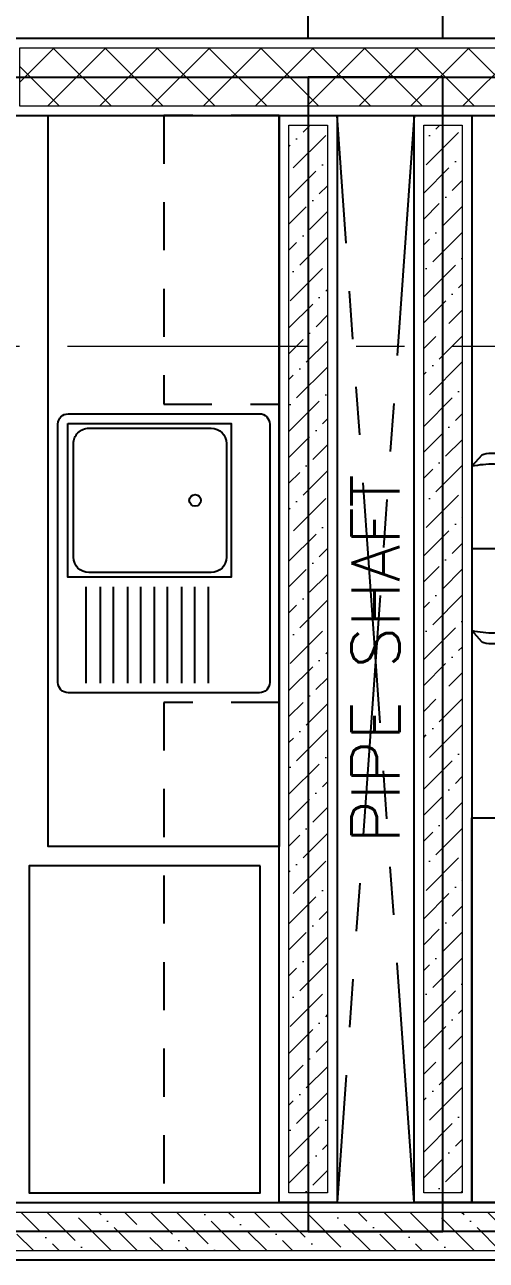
# Model space of a CAD drawing. Header units: metres. Extents: x -12400 to 1, y 0 to 106422.
# Drawn here: x -12067.991 to -12066.792, y 106403.995 to 106407.206 of the extents above; entities that cross this region are included whole.
import ezdxf

# ---------------------------------------------------------------- set-up
doc = ezdxf.new("R2010")
doc.units = ezdxf.units.M
doc.header["$PDMODE"] = 35
doc.linetypes.add('DASHED2', pattern=[0.375, 0.25, -0.125])
doc.linetypes.add('PHANTOM2', pattern=[1.25, 0.625, -0.125, 0.125, -0.125, 0.125, -0.125])
for name, color, linetype, lineweight in [('0.1', 1, 'Continuous', 9), ('A-DIM-100', 8, 'Continuous', 0), ('DIM 001', 251, 'Continuous', 13), ('HATCH', 250, 'Continuous', 5)]:
    doc.layers.add(name, color=color, linetype=linetype, lineweight=lineweight)
for name, color, linetype in [('A-REF', 143, 'Continuous'), ('FIXTURE', 35, 'Continuous'), ('FURNITURE', 1, 'Continuous'), ('SINK', 143, 'Continuous')]:
    doc.layers.add(name, color=color, linetype=linetype)
doc.layers.add('GUIDELINES', color=206, linetype='Continuous', plot=False)
doc.styles.add('DIMTXT-100', font='arial.ttf')
doc.styles.add('swis721', font='swiss.ttf')
doc.styles.add('T.25', font='romans.shx', dxfattribs={"height": 0.2})
doc.dimstyles.new('D-100', dxfattribs={"dimtxt": 0.2, "dimasz": 0.15, "dimexe": 0.1, "dimexo": 0.1, "dimgap": 0.1, "dimtad": 1, "dimdec": 3, "dimzin": 4, "dimdsep": 46, "dimtxsty": 'DIMTXT-100', "dimblk": 'ARCHTICK', "dimcen": 0.2, "dimdle": 0.1, "dimclrd": 8, "dimclre": 8, "dimclrt": 2, "dimadec": 0, "dimazin": 1, "dimtfac": 1, "dimtdec": 3, "dimtofl": 0, "dimtmove": 2, "dimatfit": 3, "dimfxl": 1, "dimarcsym": 0})
doc.dimstyles.new('DIM 200', dxfattribs={"dimtxt": 200, "dimasz": 1, "dimexe": 0, "dimexo": 40, "dimgap": 50, "dimtad": 1, "dimtoh": 1, "dimdec": 0, "dimlfac": 2, "dimtxsty": 'swis721', "dimblk": 'CIR', "dimcen": 0, "dimclrd": 155, "dimclre": 155, "dimclrt": 4, "dimadec": 0, "dimazin": 0, "dimtfac": 1, "dimtdec": 0, "dimtix": 1, "dimtmove": 1, "dimatfit": 3, "dimldrblk": 'CIR', "dimfxl": 0, "dimarcsym": 0})

# ---------------------------------------------------------------- blocks, each defined once
blk = doc.blocks.new('CIR')
at = {"color": 4}
blk.add_circle((0, 0), 50, dxfattribs=at)
blk = doc.blocks.new('_ArchTick')
at = {"color": 0, "linetype": 'ByBlock', "const_width": 0.15}
blk.add_lwpolyline([(-0.5, -0.5), (0.5, 0.5)], dxfattribs=at)
blk = doc.blocks.new('*D1860')
at = {"layer": 'DEFPOINTS', "color": 0, "transparency": 16777216}
for p in [(-12060.75441529414, 106411.3202236537), (-12086.75441529414, 106407.0702236537), (-12060.75441529414, 106407.0702236537)]:
    blk.add_point(p, dxfattribs=at)
at = {"layer": 'DIM 001', "color": 8, "lineweight": -2, "transparency": 16777216}
for p, q in [((-12086.75441529414, 106407.1702236537), (-12086.75441529414, 106411.4202236537)), ((-12060.75441529414, 106407.1702236537), (-12060.75441529414, 106411.4202236537)), ((-12086.85441529414, 106411.3202236537), (-12060.65441529414, 106411.3202236537))]:
    blk.add_line(p, q, dxfattribs=at)
at = {"layer": 'DIM 001', "color": 8, "lineweight": -2, "transparency": 16777216, "xscale": 0.15, "yscale": 0.15, "zscale": 0.15, "rotation": 180}
blk.add_blockref('_ArchTick', (-12086.75441529414, 106411.3202236537), dxfattribs=at)
at = {"layer": 'DIM 001', "color": 8, "lineweight": -2, "transparency": 16777216, "xscale": 0.15, "yscale": 0.15, "zscale": 0.15}
blk.add_blockref('_ArchTick', (-12060.75441529414, 106411.3202236537), dxfattribs=at)
at = {"layer": 'DIM 001', "color": 2, "transparency": 16777216, "insert": (-12073.75441529414, 106411.5223382512), "char_height": 0.2, "attachment_point": 5, "style": 'DIMTXT-100'}
blk.add_mtext('26.000', dxfattribs=at)
blk = doc.blocks.new('*D1863')
at = {"layer": 'DEFPOINTS', "color": 0, "transparency": 16777216}
for p in [(-12069.75441529414, 106410.8702236537), (-12069.75441529414, 106407.0702236537), (-12065.25441529414, 106407.0702236537)]:
    blk.add_point(p, dxfattribs=at)
at = {"layer": 'DIM 001', "color": 8, "lineweight": -2, "transparency": 16777216}
for p, q in [((-12069.75441529414, 106407.1702236537), (-12069.75441529414, 106410.9702236537)), ((-12065.25441529414, 106407.1702236537), (-12065.25441529414, 106410.9702236537)), ((-12065.15441529414, 106410.8702236537), (-12069.85441529414, 106410.8702236537))]:
    blk.add_line(p, q, dxfattribs=at)
at = {"layer": 'DIM 001', "color": 8, "lineweight": -2, "transparency": 16777216, "xscale": 0.15, "yscale": 0.15, "zscale": 0.15, "rotation": 180}
blk.add_blockref('_ArchTick', (-12069.75441529414, 106410.8702236537), dxfattribs=at)
at = {"layer": 'DIM 001', "color": 8, "lineweight": -2, "transparency": 16777216, "xscale": 0.15, "yscale": 0.15, "zscale": 0.15}
blk.add_blockref('_ArchTick', (-12065.25441529414, 106410.8702236537), dxfattribs=at)
at = {"layer": 'DIM 001', "color": 2, "transparency": 16777216, "insert": (-12067.50441529414, 106411.0723382512), "char_height": 0.2, "attachment_point": 5, "style": 'DIMTXT-100'}
blk.add_mtext('4.500', dxfattribs=at)
blk = doc.blocks.new('*D1864')
at = {"layer": 'DEFPOINTS', "color": 0, "transparency": 16777216}
for p in [(-12067.25441529414, 106410.4202236537), (-12069.75441529414, 106407.0702236537), (-12067.25441529414, 106407.0702236537)]:
    blk.add_point(p, dxfattribs=at)
at = {"layer": 'DIM 001', "color": 8, "lineweight": -2, "transparency": 16777216}
for p, q in [((-12069.75441529414, 106407.1702236537), (-12069.75441529414, 106410.5202236537)), ((-12067.25441529414, 106407.1702236537), (-12067.25441529414, 106410.5202236537)), ((-12069.85441529414, 106410.4202236537), (-12067.15441529414, 106410.4202236537))]:
    blk.add_line(p, q, dxfattribs=at)
at = {"layer": 'DIM 001', "color": 8, "lineweight": -2, "transparency": 16777216, "xscale": 0.15, "yscale": 0.15, "zscale": 0.15, "rotation": 180}
blk.add_blockref('_ArchTick', (-12069.75441529414, 106410.4202236537), dxfattribs=at)
at = {"layer": 'DIM 001', "color": 8, "lineweight": -2, "transparency": 16777216, "xscale": 0.15, "yscale": 0.15, "zscale": 0.15}
blk.add_blockref('_ArchTick', (-12067.25441529414, 106410.4202236537), dxfattribs=at)
at = {"layer": 'DIM 001', "color": 2, "transparency": 16777216, "insert": (-12068.50441529414, 106410.6223382512), "char_height": 0.2, "attachment_point": 5, "style": 'DIMTXT-100'}
blk.add_mtext('2.500', dxfattribs=at)
blk = doc.blocks.new('*D1865')
at = {"layer": 'DEFPOINTS', "color": 0, "transparency": 16777216}
for p in [(-12066.90441529414, 106410.4202236537), (-12067.25441529414, 106407.0702236537), (-12066.90441529414, 106407.0702236537)]:
    blk.add_point(p, dxfattribs=at)
at = {"layer": 'DIM 001', "color": 8, "lineweight": -2, "transparency": 16777216}
for p, q in [((-12067.25441529414, 106407.1702236537), (-12067.25441529414, 106410.5202236537)), ((-12066.90441529414, 106407.1702236537), (-12066.90441529414, 106410.5202236537)), ((-12067.35441529414, 106410.4202236537), (-12066.80441529413, 106410.4202236537))]:
    blk.add_line(p, q, dxfattribs=at)
at = {"layer": 'DIM 001', "color": 8, "lineweight": -2, "transparency": 16777216, "xscale": 0.15, "yscale": 0.15, "zscale": 0.15, "rotation": 180}
blk.add_blockref('_ArchTick', (-12067.25441529414, 106410.4202236537), dxfattribs=at)
at = {"layer": 'DIM 001', "color": 8, "lineweight": -2, "transparency": 16777216, "xscale": 0.15, "yscale": 0.15, "zscale": 0.15}
blk.add_blockref('_ArchTick', (-12066.90441529414, 106410.4202236537), dxfattribs=at)
at = {"layer": 'DIM 001', "color": 2, "transparency": 16777216, "insert": (-12067.07941529413, 106410.7724064641), "char_height": 0.2, "attachment_point": 5, "style": 'DIMTXT-100'}
blk.add_mtext('.350', dxfattribs=at)
blk = doc.blocks.new('*D1866')
at = {"layer": 'DEFPOINTS', "color": 0, "transparency": 16777216}
for p in [(-12065.25441529414, 106410.4202236537), (-12066.90441529414, 106407.0702236537), (-12065.25441529414, 106407.0702236537)]:
    blk.add_point(p, dxfattribs=at)
at = {"layer": 'DIM 001', "color": 8, "lineweight": -2, "transparency": 16777216}
for p, q in [((-12066.90441529414, 106407.1702236537), (-12066.90441529414, 106410.5202236537)), ((-12065.25441529414, 106407.1702236537), (-12065.25441529414, 106410.5202236537)), ((-12067.00441529414, 106410.4202236537), (-12065.15441529414, 106410.4202236537))]:
    blk.add_line(p, q, dxfattribs=at)
at = {"layer": 'DIM 001', "color": 8, "lineweight": -2, "transparency": 16777216, "xscale": 0.15, "yscale": 0.15, "zscale": 0.15, "rotation": 180}
blk.add_blockref('_ArchTick', (-12066.90441529414, 106410.4202236537), dxfattribs=at)
at = {"layer": 'DIM 001', "color": 8, "lineweight": -2, "transparency": 16777216, "xscale": 0.15, "yscale": 0.15, "zscale": 0.15}
blk.add_blockref('_ArchTick', (-12065.25441529414, 106410.4202236537), dxfattribs=at)
at = {"layer": 'DIM 001', "color": 2, "transparency": 16777216, "insert": (-12066.07941529413, 106410.6223382512), "char_height": 0.2, "attachment_point": 5, "style": 'DIMTXT-100'}
blk.add_mtext('1.650', dxfattribs=at)
blk = doc.blocks.new('A$C6A7B087E')
at = {"layer": 'SINK'}
for p, q in [((0.08750000000276259, -0.16023395825367), (0.3375000000011426, -0.1602339582527605)), ((0.08750000000276259, -0.1957268112278001), (0.3375000000011426, -0.1957268112268906)), ((0.08750000000276259, -0.2291319379159944), (0.3375000000011426, -0.2291319379150849)), ((0.08750000000276259, -0.266712768194779), (0.3375000000011426, -0.2667127681938695)), ((0.08750000000276259, -0.3001178948838827), (0.3375000000011426, -0.3001178948829732)), ((0.08750000000276259, -0.3356107478571033), (0.3375000000011426, -0.3356107478561938)), ((0.08750000000276259, -0.3690158745462071), (0.3375000000011426, -0.3690158745452976)), ((0.08750000000276259, -0.4065967048249917), (0.3375000000011426, -0.4065967048240822)), ((0.08750000000276259, -0.4400018315131859), (0.3375000000011426, -0.4400018315122765)), ((0.08750000000276259, -0.4775825362826112), (0.3375000000011426, -0.4775825362817017))]:
    blk.add_line(p, q, dxfattribs=at)
for points in [[(-0.3625000000013756, -0.02662696338438764, -0.4142175396022396), (-0.3358730366210807, -3.183231456205249e-12), (0.3358730366210807, 3.183231456205249e-12, -0.4142156390105991), (0.3625000000004661, -0.02662715216365541), (0.3625000000022851, -0.5233726577457674, -0.4142218946716703), (0.3358726580066218, -0.5499999999951797), (-0.3358730366183522, -0.5500000000042746, -0.4142135623816193), (-0.3624999999986471, -0.5233730366239797)], [(0.05001632487557117, -0.1520848054756243), (0.05001632488011865, -0.4696815193024122, -0.4142135623730953), (0.01007587981013103, -0.5096219643723998), (-0.2850755398752938, -0.5096219643714903, -0.4142160551576539), (-0.3250163248743831, -0.4696815193042312), (-0.3250163248725642, -0.1520848054774433, -0.414213562373095), (-0.2850758798025765, -0.1121443604074557), (0.01007587980467406, -0.1121443604056367, -0.4142135623816191)]]:
    blk.add_lwpolyline(points, format="xyb", close=True, dxfattribs=at)
blk.add_lwpolyline([(-0.3374999999963677, -0.5246023745226012), (-0.3375000000000057, -0.09966068528456162), (0.06250000000119371, -0.09966068528183314), (0.0625000000030127, -0.5246023745198727)], close=True, dxfattribs=at)
at = {"layer": 'SINK', "linetype": 'Continuous'}
blk.add_circle((-0.1374998300325814, -0.1937488000908161), 0.0150000000030559, dxfattribs=at)
blk = doc.blocks.new('WC1')
for p, q in [((-162576.9931683173, -159699.1905031019), (-162547.8925521043, -159673.6328675863)), ((-162120.9773624286, -159673.6328675863), (-162547.8925521043, -159673.6328675863)), ((-162334.4349572664, -159673.6328675863), (-162334.4349572664, -159864.0139656849)), ((-162091.8767462156, -159699.1905031019), (-162120.9773624286, -159673.6328675863)), ((-162552.4951824554, -159820.7935795651), (-162569.189020191, -159824.9456643939)), ((-162552.5802654989, -159820.8149253246), (-162548.4413804262, -159844.7155991448)), ((-162569.189020191, -159824.9456643939), (-162565.3933518544, -159846.4504209402)), ((-162548.3541512685, -159844.7066685406), (-162565.3933518544, -159846.4504209402)), ((-162536.3543037346, -159864.0139656849), (-162535.3802448073, -159884.4249193623)), ((-162132.5156107982, -159864.0139656849), (-162536.3543037346, -159864.0139656849)), ((-162192.9062489288, -159884.8853647018), (-162475.963665604, -159884.8853647018)), ((-162132.5156107982, -159864.0139656849), (-162133.4896697256, -159884.4249193623)), ((-162334.6219461195, -160328.4299856107), (-162334.2479684133, -160328.4299856107)), ((-162334.4349572664, -160328.4299856107), (-162334.4349572664, -160360.6328675863))]:
    blk.add_line(p, q)
for points in [[(-162334.4349572664, -159873.3471163321), (-162381.6357621558, -159873.52531304), (-162418.084604149, -159874.0400112233), (-162445.2709326515, -159874.8614191247), (-162464.6842662983, -159875.95979114), (-162477.8140314186, -159877.3053124353), (-162486.1497004942, -159878.86821433), (-162491.1807229308, -159880.6187050666), (-162494.3966173634, -159882.5270159645), (-162494.3966173634, -159882.5270159645), (-162497.0441838343, -159884.6227310924), (-162499.3999018509, -159887.173145512), (-162501.497624634, -159890.5049070347), (-162503.3711592513, -159894.9446865483), (-162505.0543819999, -159900.8191780173), (-162506.5811461007, -159908.4550061763), (-162507.9852586213, -159918.1788419133), (-162509.3005958589, -159930.3173791926), (-162509.3005958589, -159930.3173791926), (-162510.5315192715, -159945.083660232), (-162511.564538648, -159962.2363510289), (-162512.2566489382, -159981.4204889101), (-162512.4649143213, -160002.2811112029), (-162512.0463297469, -160024.463278311), (-162510.8579593944, -160047.612050638), (-162508.7567982133, -160071.3724424346), (-162505.5998642298, -160095.3895371809), (-162505.5998642298, -160095.3895371809), (-162501.3024667011, -160119.3197719935), (-162496.012710583, -160142.865390835), (-162489.937061292, -160165.7400374572), (-162483.2818919384, -160187.6573556122), (-162476.2536217856, -160208.3309659755), (-162469.0586239437, -160227.4745353755), (-162461.9033407528, -160244.8016844876), (-162454.9941683996, -160260.0261032168), (-162454.9941683996, -160260.0261032168), (-162448.5033498557, -160272.9492875383), (-162442.4665844618, -160283.7244192372), (-162436.8853721899, -160292.5925784751), (-162431.7612822419, -160299.7948223369), (-162427.0958145902, -160305.572184831), (-162422.8905384364, -160310.1657691954), (-162419.1469306764, -160313.8166325151), (-162415.8665605119, -160316.7658087983), (-162415.8665605119, -160316.7658087983), (-162413.0302282977, -160319.2266864106), (-162410.5357513062, -160321.3018403799), (-162408.2602471922, -160323.0660847086), (-162406.0808105342, -160324.5943026287), (-162403.8745589869, -160325.9613542955), (-162401.5185640523, -160327.242076788), (-162398.8899664617, -160328.5113302617), (-162395.8658377171, -160329.8439979484), (-162395.8658377171, -160329.8439979484), (-162392.3071880784, -160331.2918635068), (-162388.0105289975, -160332.8145199911), (-162382.7562645315, -160334.3484839589), (-162376.3247987373, -160335.830295044), (-162368.4965356719, -160337.1964928804), (-162359.051856316, -160338.3836171022), (-162347.7712108795, -160339.3281611902), (-162334.4349572664, -160339.9667109315)], [(-162334.4349572664, -159873.3471163321), (-162287.234152377, -159873.52531304), (-162250.7853103839, -159874.0399881467), (-162223.5989818814, -159874.8614191247), (-162204.1856482345, -159875.95979114), (-162191.0558831143, -159877.3053124353), (-162182.7202140387, -159878.86821433), (-162177.689191602, -159880.6187050666), (-162174.4732971695, -159882.526992888), (-162174.4732971695, -159882.526992888), (-162171.8257306986, -159884.6227310924), (-162169.4700126819, -159887.173145512), (-162167.3722898988, -159890.5049070347), (-162165.4987552816, -159894.9446865483), (-162163.8155094564, -159900.8191549407), (-162162.2887684322, -159908.4549830998), (-162160.8846559116, -159918.1788419133), (-162159.5693186739, -159930.3173791926), (-162159.5693186739, -159930.3173791926), (-162158.3383952614, -159945.083660232), (-162157.3053758848, -159962.2363510289), (-162156.6132655946, -159981.4204889101), (-162156.4050002115, -160002.2811112029), (-162156.8235617094, -160024.463278311), (-162158.0119551385, -160047.612050638), (-162160.1131163196, -160071.3724424346), (-162163.2700272265, -160095.3895141044), (-162163.2700272265, -160095.3895141044), (-162167.5674478318, -160119.3197719935), (-162172.8571808733, -160142.865390835), (-162178.9328532408, -160165.7400374572), (-162185.5880225944, -160187.6573325357), (-162192.6162927473, -160208.3309659755), (-162199.8112905891, -160227.474512299), (-162206.9665507035, -160244.8016844876), (-162213.8757461333, -160260.0260801403), (-162213.8757461333, -160260.0260801403), (-162220.3665646771, -160272.9492875383), (-162226.4033300711, -160283.7244192372), (-162231.9845192664, -160292.5925784751), (-162237.1086322909, -160299.7948223369), (-162241.7740768662, -160305.572184831), (-162245.9793760964, -160310.1657691954), (-162249.72296078, -160313.8166325151), (-162253.0033309444, -160316.7658087983), (-162253.0033309444, -160316.7658087983), (-162255.8396631587, -160319.2266864106), (-162258.3341401502, -160321.3018403799), (-162260.6096442641, -160323.0660847086), (-162262.7890809222, -160324.5943026287), (-162264.9953555459, -160325.9613542955), (-162267.351327404, -160327.242076788), (-162269.9799480711, -160328.5113302617), (-162273.0040537393, -160329.8439979484), (-162273.0040537393, -160329.8439979484), (-162276.5627033779, -160331.2918635068), (-162280.8593624588, -160332.8145199911), (-162286.1136269248, -160334.3484839589), (-162292.5450927191, -160335.830295044), (-162300.3733788609, -160337.1964928804), (-162309.8180351404, -160338.3836171022), (-162321.0987036533, -160339.3281611902), (-162334.4349572664, -160339.9667109315)], [(-162398.8878665006, -160348.3297718088), (-162378.1835874731, -160355.9401927449), (-162356.4558427388, -160359.9195730721), (-162334.4349572664, -160360.6207062725)], [(-162269.9820480323, -160348.3297718088), (-162290.6863270597, -160355.9401927449), (-162312.414071794, -160359.9195730721), (-162334.4349572664, -160360.6207062725)]]:
    blk.add_lwpolyline(points)
for centre, radius, start, end in [((-162253.8764763516, -159732.1624554844), 299.7851999375185, 168.7413470001143, 180), ((-162414.9934381813, -159732.1624554844), 299.7851999375185, 0, 11.25865299988571), ((-162514.7413184186, -159723.6169287474), 66.87259529971651, 158.5759279993597, 180), ((-160793.1235944935, -159723.6169287474), 1788.490319224849, 180, 194.0916660000371), ((-163875.7463200394, -159723.6169287474), 1788.490319224849, 345.9083339999628, 0), ((-162154.1285961142, -159723.6169287474), 66.87259529971651, 0, 21.4240720006403), ((-161879.5332384873, -159710.7352590436), 674.4688853581728, 181.8205370012207, 193.1357149998817), ((-162789.3366760455, -159710.7352590436), 674.4688853581728, 346.8642850001183, 358.1794629987792), ((-160244.6774193305, -159964.6462757363), 2292.107099532899, 177.9942979991607, 180.6406079995467), ((-162475.963665604, -159907.961861441), 23.0764967392269, 89.99999999999999, 168.526140000582), ((-162192.9062489288, -159907.961861441), 23.0764967392269, 11.473859999418, 89.99999999999999), ((-164424.1924952024, -159964.6462757363), 2292.107099532899, 359.3593920004533, 2.005702000839277), ((-161992.9577506646, -160006.0010655537), 515.9318527873959, 168.526140000582, 211.2185529988867), ((-162675.9121638682, -160006.0010655537), 515.9318527873959, 328.7814470011132, 11.473859999418), ((-161937.6450725649, -159983.5756490935), 599.0336174843858, 180.6406079995467, 209.1162420008193), ((-162731.2248419679, -159983.5756490935), 599.0336174843858, 330.8837579991807, 359.3593920004533), ((-162152.3706747456, -160064.8260095336), 387.0709411818007, 194.0916660000371, 216.8703990000719), ((-162516.4992397873, -160064.8260095336), 387.0709411818007, 323.1296009999281, 345.9083339999628), ((-162328.1051434403, -160196.6292667795), 167.4014303397128, 216.8703990000719, 244.9864689995067), ((-162337.8278253525, -160206.4631312529), 140.9669571774773, 209.1162420008193, 239.5440799998158), ((-162336.4735349884, -160214.1936884311), 114.2512969024744, 211.2185529988867, 270.9285929994603), ((-162332.3963795445, -160214.1936884311), 114.2512969024744, 269.0714070005398, 328.7814470011132), ((-162340.7647710925, -160196.6292667795), 167.4014303397128, 295.0135310004933, 323.1296009999281), ((-162331.0420891804, -160206.4631312529), 140.9669571774773, 300.4559200001842, 330.8837579991807), ((-162333.4431294365, -160199.0062613261), 149.617412745144, 239.5440799998158, 269.6201789994732), ((-162335.4267850963, -160199.0062613261), 149.617412745144, 270.3798210005268, 300.4559200001842)]:
    blk.add_arc(centre, radius, start, end)
blk = doc.blocks.new('*U1738')
at = {"layer": 'HATCH'}
h = blk.add_hatch(dxfattribs=at)
h.set_pattern_fill('ANSI36', color=256, scale=0.015)
h.set_pattern_definition([(45, (12094.09919102851, -106406.7665946045), (0.025256970340507, 0.09260889124852564), [0.1190625, -0.0238125, 0, -0.0238125])])
h.paths.add_polyline_path([(0.0249999999996362, 0.1249999999854481), (0.02499999999963642, 0.02499999999417923), (2.800000000002682, 0.02499999999417923), (2.800000000002682, 0.1249999999854481)])
at = {"color": 4}
blk.add_lwpolyline([(2.825000000002318, 0), (2.825000000002318, 0.1499999999796273), (0, 0.1499999999796273), (0, 0)], close=True, dxfattribs=at)
at = {"layer": 'HATCH'}
blk.add_lwpolyline([(2.800000000002682, 0.02499999999417923), (2.800000000002682, 0.1249999999854481), (0.0249999999996362, 0.1249999999854481), (0.0249999999996362, 0.02499999999417923)], close=True, dxfattribs=at)
blk = doc.blocks.new('*U1739')
at = {"layer": 'HATCH'}
h = blk.add_hatch(dxfattribs=at)
h.set_pattern_fill('ANSI36', color=256, scale=0.015)
h.set_pattern_definition([(45, (12094.09919102884, -106406.7665946045), (0.025256970340507, 0.09260889124852564), [0.1190625, -0.0238125, 0, -0.0238125])])
h.paths.add_polyline_path([(0.0249999999996362, 0.1249999999854481), (0.02499999999963598, 0.02499999999417923), (2.800000000337376, 0.02499999999417923), (2.800000000337376, 0.1249999999854481)])
at = {"color": 4}
blk.add_lwpolyline([(2.825000000337012, 0), (2.825000000337012, 0.1499999999796273), (0, 0.1499999999796273), (0, 0)], close=True, dxfattribs=at)
at = {"layer": 'HATCH'}
blk.add_lwpolyline([(2.800000000337376, 0.02499999999417923), (2.800000000337376, 0.1249999999854481), (0.0249999999996362, 0.1249999999854481), (0.0249999999996362, 0.02499999999417923)], close=True, dxfattribs=at)
blk = doc.blocks.new('*U1753')
at = {"layer": 'HATCH'}
h = blk.add_hatch(dxfattribs=at)
h.set_pattern_fill('ANSI37', color=256, scale=0.03, angle=-180)
h.set_pattern_definition([(225, (0.3374999999617219, 0), (0.06735192090801863, -0.06735192090801868), []), (314.9999999999999, (0.3374999999617219, 0), (0.06735192090801868, 0.06735192090801861), [])])
h.paths.add_polyline_path([(0.02500000000873115, 0.1749999999883585), (0.02500000000873115, 0.02499999999417923), (1.399999999967179, 0.02499999999417923), (1.399999999967179, 0.1749999999883585)])
blk.add_lwpolyline([(0, 0.1999999999825377), (0, 0), (1.424999999961358, 0), (1.424999999961358, 0.1999999999825377)], close=True)
blk.add_lwpolyline([(0.02500000000873115, 0.1749999999883585), (0.02500000000873115, 0.02499999999417923), (1.399999999967179, 0.02499999999417923), (1.399999999967179, 0.1749999999883585)], close=True, dxfattribs=at)
blk = doc.blocks.new('*U295')
at = {"layer": 'HATCH'}
h = blk.add_hatch(dxfattribs=at)
h.set_pattern_fill('ANSI36', color=256, scale=0.015, angle=-90.00000000000001)
h.set_pattern_definition([(315, (3.625, 0), (0.09260889124852564, -0.02525697034050702), [0.1190625, -0.0238125, 0, -0.0238125])])
h.paths.add_polyline_path([(4.499999999985448, 0.1249999999854481), (4.499999999985448, 0.02499999999417923), (0.02499999999417923, 0.02499999999417923), (0.02499999999417923, 0.1249999999854481)])
at = {"color": 4}
blk.add_lwpolyline([(4.524999999994179, 0.1499999999796273), (4.524999999994179, 0), (0, 0), (0, 0.1499999999796273)], close=True, dxfattribs=at)
at = {"layer": 'HATCH'}
blk.add_lwpolyline([(4.499999999985448, 0.1249999999854481), (4.499999999985448, 0.02499999999417923), (0.02499999999417923, 0.02499999999417923), (0.02499999999417923, 0.1249999999854481)], close=True, dxfattribs=at)
blk = doc.blocks.new('FP_5F')
at = {"color": 250, "linetype": 'DASHED2', "ltscale": 0.5}
for points in [[(20.22500000000036, 19.5), (20.22500000000036, 18.75), (20.52500000000146, 18.75), (20.52500000000146, 19.5)], [(20.22500000000218, 17.97499999999127), (20.22500000000036, 16.67499999998836), (20.52500000000146, 16.67499999998836), (20.52500000000146, 17.97499999999127)]]:
    blk.add_lwpolyline(points, close=True, dxfattribs=at)
at = {"color": 8, "linetype": 'PHANTOM2'}
for points in [[(20.875, 19.5), (20.67499999999927, 16.67499999997381)], [(20.875, 16.67499999997381), (20.67500000000109, 19.5)]]:
    blk.add_lwpolyline(points, dxfattribs=at)
at = {"layer": 'A-REF'}
blk.add_lwpolyline([(20.47500000000036, 17.54999999998836), (19.875, 17.54999999998836), (19.875, 16.69999999999709), (20.47500000000036, 16.69999999999709)], close=True, dxfattribs=at)
at = {"layer": 'FURNITURE'}
for points in [[(20.52500000000146, 19.5), (20.52499999999964, 17.59999999999127), (19.92500000000109, 17.59999999999127), (19.92500000000109, 19.5)], [(21.62500000000182, 16.67499999998836), (21.02500000000146, 16.67499999998836), (21.02500000000146, 17.67499999998836), (21.62500000000182, 17.67499999998836)]]:
    blk.add_lwpolyline(points, close=True, dxfattribs=at)
at = {"layer": 'GUIDELINES'}
for points in [[(1.100000000000364, 19.60000000000582), (10.10000000000036, 19.60000000000582), (10.10000000000036, 18.90000000000873), (18.10000000000036, 18.90000000000873), (18.10000000000036, 19.60000000000582), (27.10000000000036, 19.60000000000582), (27.10000000000036, 1.100000000005821), (18.10000000000036, 1.100000000005821), (18.10000000000036, 2.100000000122236), (10.10000000000036, 2.100000000122236), (10.10000000000036, 1.100000000005821), (1.100000000000364, 1.100000000005821)], [(18.10000000000036, 19.59999999999127), (20.60000000000036, 19.59999999999127), (20.60000000000036, 16.59999999999127), (18.10000000000036, 16.59999999999127)], [(20.95000000000073, 19.59999999999127), (20.60000000000036, 19.59999999999127), (20.60000000000036, 16.59999999999127), (20.95000000000073, 16.59999999999127)], [(22.60000000000036, 16.59999999999127), (18.10000000000036, 16.59999999999127), (18.10000000000036, 13.47499999999127), (22.60000000000036, 13.47499999999127)]]:
    blk.add_lwpolyline(points, close=True, dxfattribs=at)
for name, p, rotation in [('*U1753', (21.24999999998181, 19.70000000015716), 180), ('A$C6A7B087E', (20.50000000000546, 18.36250000000291), 270)]:
    blk.add_blockref(name, p, dxfattribs=dict(rotation=rotation))
at = {"xscale": -1, "rotation": 270}
for name, p in [('*U1738', (20.52500000004147, 16.67499999998836)), ('*U1739', (20.8750000000291, 16.67499999981374))]:
    blk.add_blockref(name, p, dxfattribs=at)
at = {"color": 1}
blk.add_blockref('*U295', (18.14999999999418, 16.52500000000873), dxfattribs=at)
at = {"layer": 'FIXTURE', "xscale": 0.00100000000020374, "yscale": 0.00100000000020374, "zscale": 0.00100000000020374, "rotation": 90}
blk.add_blockref('WC1', (-138.6486329001164, 180.70943499032), dxfattribs=at)
at = {"layer": '0.1', "color": 2, "insert": (20.77500000000146, 18.08749999999418), "char_height": 0.125, "attachment_point": 5, "rotation": 89.99999999999993, "style": 'T.25'}
blk.add_mtext_dynamic_manual_height_columns('PIPE SHAFT', width=1.286489697929028, gutter_width=1, heights=[0], dxfattribs=at)
blk = doc.blocks.new('GRID1')
at = {"color": 6, "linetype": 'PHANTOM2'}
for points in [[(-12130.75441529413, 106407.8702236537), (-12163.75441529414, 106407.8702236537)], [(-12130.75441529413, 106407.1702236537), (-12163.15441529414, 106407.1702236537)]]:
    blk.add_leader(points, dimstyle='DIM 200', override={"dimasz": 0.002, "dimgap": 60, "dimtad": 0}, dxfattribs=at)

msp = doc.modelspace()

# ---------------------------------------------------------------- block references
at = {"color": 1}
msp.add_blockref('FP_5F', (-12087.85441529414, 106387.4702236537), dxfattribs=at)
at = {"layer": 'A-DIM-100'}
msp.add_blockref('GRID1', (73.50000000000182, -0.8000000000029104), dxfattribs=at)
msp.add_blockref('GRID1', (73.50000000000182, -0.8000000000029104), dxfattribs=at)

# ---------------------------------------------------------------- dimensions: what is measured, and where the dimension line sits
at = {"layer": 'DIM 001'}
for base, p1, p2, picture, middle in [((-12060.75441529414, 106411.3202236537), (-12086.75441529414, 106407.0702236537), (-12060.75441529414, 106407.0702236537), '*D1860', (-12073.75441529414, 106411.5223382512)), ((-12069.75441529414, 106410.8702236537), (-12065.25441529414, 106407.0702236537), (-12069.75441529414, 106407.0702236537), '*D1863', (-12067.50441529414, 106411.0723382512)), ((-12066.90441529414, 106410.4202236537), (-12067.25441529414, 106407.0702236537), (-12066.90441529414, 106407.0702236537), '*D1865', (-12067.07941529413, 106410.7724064641)), ((-12067.25441529414, 106410.4202236537), (-12069.75441529414, 106407.0702236537), (-12067.25441529414, 106407.0702236537), '*D1864', (-12068.50441529414, 106410.6223382512)), ((-12065.25441529414, 106410.4202236537), (-12066.90441529414, 106407.0702236537), (-12065.25441529414, 106407.0702236537), '*D1866', (-12066.07941529413, 106410.6223382512))]:
    dim = msp.add_linear_dim(base=base, p1=p1, p2=p2, dimstyle='D-100', dxfattribs=at)
    dim.commit()
    dim.dimension.update_dxf_attribs({"geometry": picture, "text_midpoint": middle})

doc.saveas('drawing.dxf')
